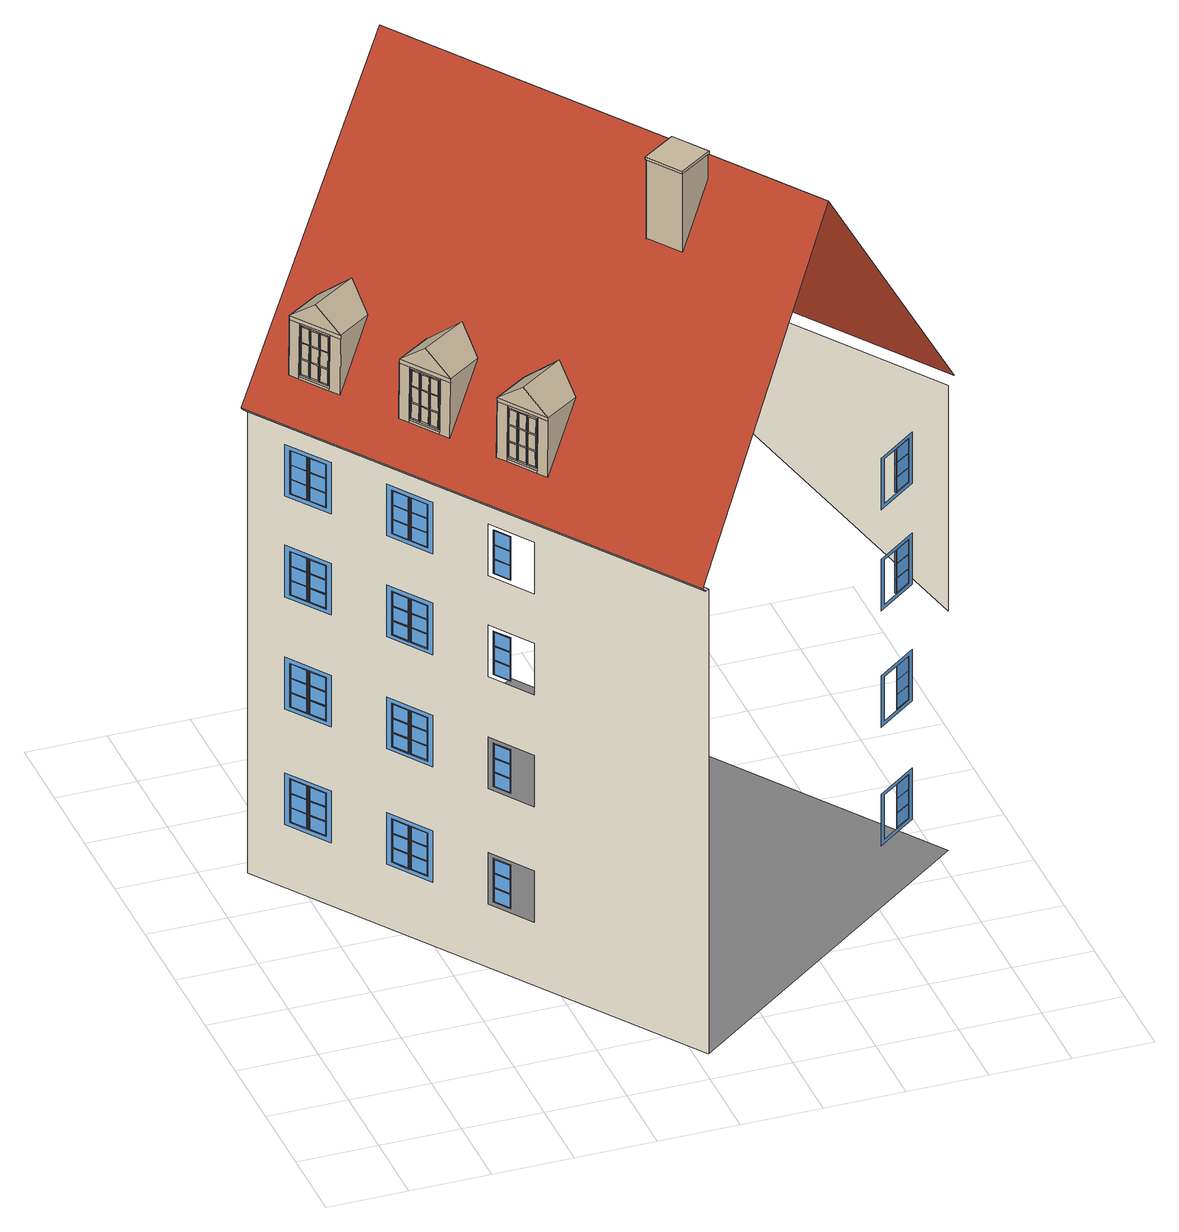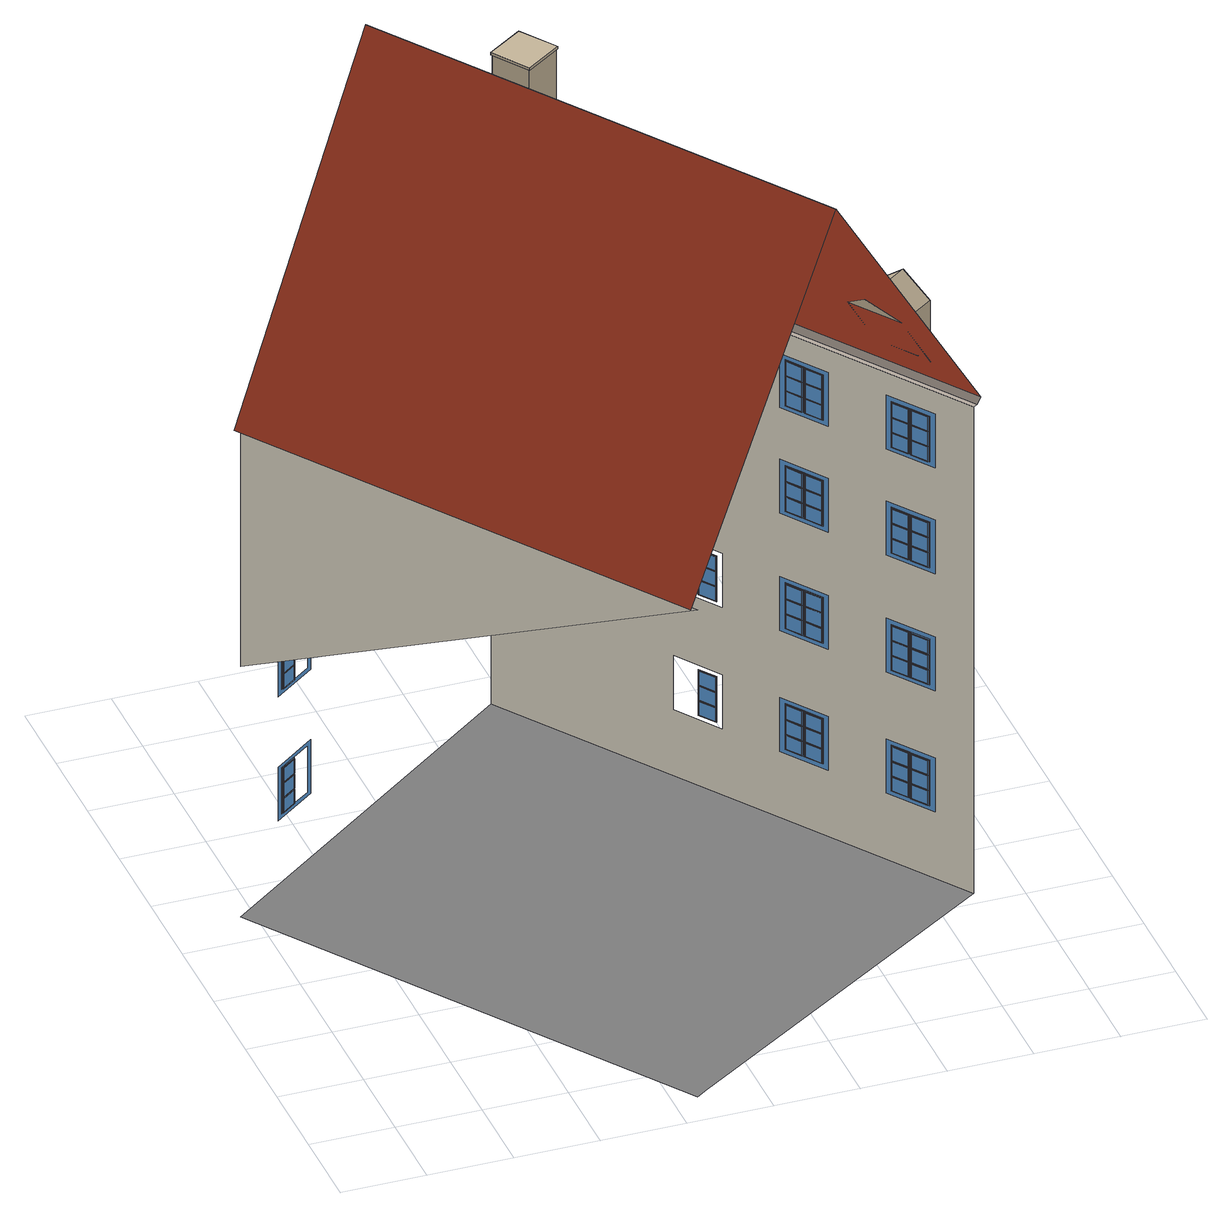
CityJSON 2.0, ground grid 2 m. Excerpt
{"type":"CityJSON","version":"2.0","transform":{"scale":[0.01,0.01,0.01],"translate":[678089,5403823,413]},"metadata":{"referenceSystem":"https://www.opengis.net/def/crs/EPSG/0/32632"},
"CityObjects":{
"building1":{"type":"Building","attributes":{"dataAvailable":"Sufficient","measuredHeight":20.7},"children":["building1-1","building1-2","building1-3","building1-4"],"geometry":[{"type":"MultiSurface","lod":"3","boundaries":[[[0,1,2,3]],[[4,5,6,7]],[[8,9,10,11]],[[12,13,14,15]],[[16,17,18,19]],[[20,21,22,23]],[[24,25,26,27]],[[28,29,30,31]],[[32,33,34,35]],[[36,37,38,39]],[[40,41,42,43]],[[44,45,46,47]],[[48,49,50,51],[1,52,53,2],[54,55,6,5],[56,57,10,9]],[[58,59,60,61],[13,62,63,14],[64,65,18,17],[66,67,22,21]],[[68,69,70,71],[25,72,73,26],[74,75,30,29],[76,77,34,33]],[[78,79,80,81],[37,82,83,38],[84,85,42,41],[86,87,46,45]],[[9,88,56]],[[5,89,54]],[[1,90,52]],[[21,91,66]],[[17,92,64]],[[13,93,62]],[[33,94,76]],[[29,95,74]],[[25,96,72]],[[45,97,86]],[[41,98,84]],[[37,99,82]],[[53,100,2]],[[55,101,6]],[[57,102,10]],[[63,103,14]],[[65,104,18]],[[67,105,22]],[[73,106,26]],[[75,107,30]],[[77,108,34]],[[83,109,38]],[[85,110,42]],[[87,111,46]],[[90,1,2,100]],[[101,89,5,6]],[[102,88,9,10]],[[93,13,14,103]],[[104,92,17,18]],[[105,91,21,22]],[[96,25,26,106]],[[107,95,29,30]],[[108,94,33,34]],[[99,37,38,109]],[[110,98,41,42]],[[111,97,45,46]],[[112,90,1,0]],[[7,6,101,113]],[[3,2,100,114]],[[115,89,5,4]],[[11,10,102,116]],[[117,88,9,8]],[[118,93,13,12]],[[19,18,104,119]],[[15,14,103,120]],[[121,92,17,16]],[[23,22,105,122]],[[123,91,21,20]],[[124,96,25,24]],[[31,30,107,125]],[[27,26,106,126]],[[127,95,29,28]],[[35,34,108,128]],[[129,94,33,32]],[[130,99,37,36]],[[43,42,110,131]],[[39,38,109,132]],[[133,98,41,40]],[[47,46,111,134]],[[135,97,45,44]],[[54,89,101,55]],[[56,88,102,57]],[[52,90,100,53]],[[64,92,104,65]],[[66,91,105,67]],[[62,93,103,63]],[[74,95,107,75]],[[76,94,108,77]],[[72,96,106,73]],[[84,98,110,85]],[[86,97,111,87]],[[82,99,109,83]],[[136,137,138,139],[50,49,48,51],[140,141,142,143]],[[144,145,146,147],[60,59,58,61],[148,149,150,151]],[[152,153,154,155],[70,69,68,71],[156,157,158,159]],[[160,161,162,163],[80,79,78,81],[164,165,166,167]],[[114,100,90,112]],[[113,101,89,115]],[[116,102,88,117]],[[120,103,93,118]],[[119,104,92,121]],[[122,105,91,123]],[[126,106,96,124]],[[125,107,95,127]],[[128,108,94,129]],[[132,109,99,130]],[[131,110,98,133]],[[134,111,97,135]],[[168,169,170,171]],[[172,173,174,175]],[[176,177,178,179]],[[180,181,182,183]],[[184,185,186,187]],[[188,189,190,191]],[[192,193,194,195]],[[196,197,198,199]],[[200,201,202,203]],[[204,205,206,207]],[[208,209,210,211]],[[212,213,214,215]],[[216,170,169,217]],[[218,178,177,219]],[[220,174,173,221]],[[222,182,181,223]],[[224,190,189,225]],[[226,186,185,227]],[[228,194,193,229]],[[230,202,201,231]],[[232,198,197,233]],[[234,206,205,235]],[[236,214,213,237]],[[238,210,209,239]],[[142,141,140,143],[175,240,241,172],[242,243,176,179],[244,245,168,171]],[[150,149,148,151],[187,246,247,184],[248,249,188,191],[250,251,180,183]],[[158,157,156,159],[199,252,253,196],[254,255,200,203],[256,257,192,195]],[[166,165,164,167],[211,258,259,208],[260,261,212,215],[262,263,204,207]],[[175,174,264,240]],[[171,170,265,244]],[[243,266,177,176]],[[179,178,267,242]],[[241,268,173,172]],[[245,269,169,168]],[[187,186,270,246]],[[183,182,271,250]],[[249,272,189,188]],[[191,190,273,248]],[[247,274,185,184]],[[251,275,181,180]],[[199,198,276,252]],[[195,194,277,256]],[[255,278,201,200]],[[203,202,279,254]],[[253,280,197,196]],[[257,281,193,192]],[[211,210,282,258]],[[207,206,283,262]],[[261,284,213,212]],[[215,214,285,260]],[[259,286,209,208]],[[263,287,205,204]],[[269,265,170,169]],[[266,267,178,177]],[[264,174,173,268]],[[275,271,182,181]],[[272,273,190,189]],[[270,186,185,274]],[[281,277,194,193]],[[278,279,202,201]],[[276,198,197,280]],[[287,283,206,205]],[[284,285,214,213]],[[282,210,209,286]],[[288,267,178,218]],[[217,169,269,289]],[[290,265,170,216]],[[219,177,266,291]],[[221,173,268,292]],[[293,264,174,220]],[[294,273,190,224]],[[223,181,275,295]],[[296,271,182,222]],[[225,189,272,297]],[[227,185,274,298]],[[299,270,186,226]],[[300,279,202,230]],[[229,193,281,301]],[[302,277,194,228]],[[231,201,278,303]],[[233,197,280,304]],[[305,276,198,232]],[[306,285,214,236]],[[235,205,287,307]],[[308,283,206,234]],[[237,213,284,309]],[[239,209,286,310]],[[311,282,210,238]],[[242,267,266,243]],[[244,265,269,245]],[[240,264,268,241]],[[248,273,272,249]],[[250,271,275,251]],[[246,270,274,247]],[[254,279,278,255]],[[256,277,281,257]],[[252,276,280,253]],[[260,285,284,261]],[[262,283,287,263]],[[258,282,286,259]],[[289,269,265,290]],[[291,266,267,288]],[[292,268,264,293]],[[295,275,271,296]],[[297,272,273,294]],[[298,274,270,299]],[[301,281,277,302]],[[303,278,279,300]],[[304,280,276,305]],[[307,287,283,308]],[[309,284,285,306]],[[310,286,282,311]],[[312,313,314,315]],[[316,317,318,319]],[[320,321,322,323]],[[324,325,326,327]],[[328,329,330,331]],[[332,333,334,335]],[[336,337,338,339]],[[340,341,342,343]],[[344,345,346,347]],[[348,349,350,351]],[[352,353,354,355]],[[356,357,358,359]],[[360,318,317,361]],[[362,314,313,363]],[[364,322,321,365]],[[366,330,329,367]],[[368,326,325,369]],[[370,334,333,371]],[[372,342,341,373]],[[374,338,337,375]],[[376,346,345,377]],[[378,354,353,379]],[[380,350,349,381]],[[382,358,357,383]],[[384,385,386,387],[319,388,389,316],[390,391,312,315],[392,393,320,323]],[[394,395,396,397],[331,398,399,328],[400,401,324,327],[402,403,332,335]],[[404,405,406,407],[343,408,409,340],[410,411,336,339],[412,413,344,347]],[[414,415,416,417],[355,418,419,352],[420,421,348,351],[422,423,356,359]],[[323,322,424,392]],[[389,425,317,316]],[[391,426,313,312]],[[315,314,427,390]],[[319,318,428,388]],[[393,429,321,320]],[[335,334,430,402]],[[399,431,329,328]],[[401,432,325,324]],[[327,326,433,400]],[[331,330,434,398]],[[403,435,333,332]],[[347,346,436,412]],[[409,437,341,340]],[[411,438,337,336]],[[339,338,439,410]],[[343,342,440,408]],[[413,441,345,344]],[[359,358,442,422]],[[419,443,353,352]],[[421,444,349,348]],[[351,350,445,420]],[[355,354,446,418]],[[423,447,357,356]],[[428,318,317,425]],[[434,330,329,431]],[[440,342,341,437]],[[446,354,353,443]],[[426,427,314,313]],[[429,424,322,321]],[[432,433,326,325]],[[435,430,334,333]],[[438,439,338,337]],[[441,436,346,345]],[[444,445,350,349]],[[447,442,358,357]],[[363,313,426,448]],[[361,317,425,449]],[[365,321,429,450]],[[369,325,432,451]],[[367,329,431,452]],[[371,333,435,453]],[[375,337,438,454]],[[373,341,437,455]],[[377,345,441,456]],[[381,349,444,457]],[[379,353,443,458]],[[383,357,447,459]],[[460,428,318,360]],[[461,427,314,362]],[[462,424,322,364]],[[463,434,330,366]],[[464,433,326,368]],[[465,430,334,370]],[[466,440,342,372]],[[467,439,338,374]],[[468,436,346,376]],[[469,446,354,378]],[[470,445,350,380]],[[471,442,358,382]],[[390,427,426,391]],[[392,424,429,393]],[[388,428,425,389]],[[400,433,432,401]],[[402,430,435,403]],[[398,434,431,399]],[[410,439,438,411]],[[412,436,441,413]],[[408,440,437,409]],[[420,445,444,421]],[[422,442,447,423]],[[418,446,443,419]],[[472,473,474,475],[386,385,384,387],[476,477,478,479]],[[480,481,482,483],[396,395,394,397],[484,485,486,487]],[[488,489,490,491],[406,405,404,407],[492,493,494,495]],[[496,497,498,499],[416,415,414,417],[500,501,502,503]],[[449,425,428,460]],[[448,426,427,461]],[[450,429,424,462]],[[452,431,434,463]],[[451,432,433,464]],[[453,435,430,465]],[[455,437,440,466]],[[454,438,439,467]],[[456,441,436,468]],[[458,443,446,469]],[[457,444,445,470]],[[459,447,442,471]],[[504,505,506,507]],[[508,509,510,511]],[[512,513,514,515]],[[516,517,518,519]],[[520,521,522,523]],[[524,525,526,527]],[[528,529,530,531]],[[532,533,534,535]],[[536,537,538,539]],[[540,541,542,543]],[[544,545,546,547]],[[548,549,550,551]],[[552,506,505,553]],[[554,514,513,555]],[[556,510,509,557]],[[558,518,517,559]],[[560,526,525,561]],[[562,522,521,563]],[[564,530,529,565]],[[566,538,537,567]],[[568,534,533,569]],[[570,542,541,571]],[[572,550,549,573]],[[574,546,545,575]],[[478,477,476,479],[511,576,577,508],[578,579,512,515],[580,581,504,507]],[[486,485,484,487],[523,582,583,520],[584,585,524,527],[586,587,516,519]],[[494,493,492,495],[535,588,589,532],[590,591,536,539],[592,593,528,531]],[[502,501,500,503],[547,594,595,544],[596,597,548,551],[598,599,540,543]],[[511,510,600,576]],[[507,506,601,580]],[[515,514,602,578]],[[523,522,603,582]],[[519,518,604,586]],[[527,526,605,584]],[[535,534,606,588]],[[531,530,607,592]],[[539,538,608,590]],[[547,546,609,594]],[[543,542,610,598]],[[551,550,611,596]],[[579,612,513,512]],[[577,613,509,508]],[[581,614,505,504]],[[585,615,525,524]],[[583,616,521,520]],[[587,617,517,516]],[[591,618,537,536]],[[589,619,533,532]],[[593,620,529,528]],[[597,621,549,548]],[[595,622,545,544]],[[599,623,541,540]],[[614,601,506,505]],[[612,602,514,513]],[[600,510,509,613]],[[617,604,518,517]],[[615,605,526,525]],[[603,522,521,616]],[[620,607,530,529]],[[618,608,538,537]],[[606,534,533,619]],[[623,610,542,541]],[[621,611,550,549]],[[609,546,545,622]],[[624,602,514,554]],[[625,601,506,552]],[[626,600,510,556]],[[627,605,526,560]],[[628,604,518,558]],[[629,603,522,562]],[[630,608,538,566]],[[631,607,530,564]],[[632,606,534,568]],[[633,611,550,572]],[[634,610,542,570]],[[635,609,546,574]],[[553,505,614,636]],[[555,513,612,637]],[[557,509,613,638]],[[559,517,617,639]],[[561,525,615,640]],[[563,521,616,641]],[[565,529,620,642]],[[567,537,618,643]],[[569,533,619,644]],[[571,541,623,645]],[[573,549,621,646]],[[575,545,622,647]],[[578,602,612,579]],[[580,601,614,581]],[[576,600,613,577]],[[584,605,615,585]],[[586,604,617,587]],[[582,603,616,583]],[[590,608,618,591]],[[592,607,620,593]],[[588,606,619,589]],[[596,611,621,597]],[[598,610,623,599]],[[594,609,622,595]],[[636,614,601,625]],[[637,612,602,624]],[[638,613,600,626]],[[639,617,604,628]],[[640,615,605,627]],[[641,616,603,629]],[[642,620,607,631]],[[643,618,608,630]],[[644,619,606,632]],[[645,623,610,634]],[[646,621,611,633]],[[647,622,609,635]],[[648,649,650,651]],[[651,652,653,648]],[[653,652,654,655],[155,154,153,152],[136,139,138,137],[489,488,491,490],[144,147,146,145],[496,499,498,497],[656,657,658,659],[660,661,662,663],[664,665,666,667],[483,482,481,480],[475,474,473,472],[668,669,670,671],[162,161,160,163]],[[672,673,674,675]],[[676,677,678,679]],[[680,681,682,683]],[[684,685,686,687]],[[688,689,690,691]],[[692,693,694,695]],[[696,697,698,699]],[[700,701,702,703]],[[704,705,706,707]],[[708,709,710,711]],[[712,713,714,715]],[[716,717,718,719]],[[720,678,677,721]],[[722,674,673,723]],[[724,682,681,725]],[[726,690,689,727]],[[728,686,685,729]],[[730,694,693,731]],[[732,702,701,733]],[[734,698,697,735]],[[736,706,705,737]],[[738,714,713,739]],[[740,710,709,741]],[[742,718,717,743]],[[744,745,746,747],[679,748,749,676],[750,751,672,675],[752,753,680,683]],[[754,755,756,757],[691,758,759,688],[760,761,684,687],[762,763,692,695]],[[764,765,766,767],[703,768,769,700],[770,771,696,699],[772,773,704,707]],[[774,775,776,777],[715,778,779,712],[780,781,708,711],[782,783,716,719]],[[749,784,677,676]],[[751,785,673,672]],[[753,786,681,680]],[[759,787,689,688]],[[761,788,685,684]],[[763,789,693,692]],[[769,790,701,700]],[[771,791,697,696]],[[773,792,705,704]],[[779,793,713,712]],[[781,794,709,708]],[[783,795,717,716]],[[683,682,796,752]],[[675,674,797,750]],[[679,678,798,748]],[[695,694,799,762]],[[687,686,800,760]],[[691,690,801,758]],[[707,706,802,772]],[[699,698,803,770]],[[703,702,804,768]],[[719,718,805,782]],[[711,710,806,780]],[[715,714,807,778]],[[798,678,677,784]],[[785,797,674,673]],[[786,796,682,681]],[[801,690,689,787]],[[788,800,686,685]],[[789,799,694,693]],[[804,702,701,790]],[[791,803,698,697]],[[792,802,706,705]],[[807,714,713,793]],[[794,806,710,709]],[[795,805,718,717]],[[808,798,678,720]],[[809,797,674,722]],[[810,796,682,724]],[[811,801,690,726]],[[812,800,686,728]],[[813,799,694,730]],[[814,804,702,732]],[[815,803,698,734]],[[816,802,706,736]],[[817,807,714,738]],[[818,806,710,740]],[[819,805,718,742]],[[723,673,785,820]],[[721,677,784,821]],[[725,681,786,822]],[[729,685,788,823]],[[727,689,787,824]],[[731,693,789,825]],[[735,697,791,826]],[[733,701,790,827]],[[737,705,792,828]],[[741,709,794,829]],[[739,713,793,830]],[[743,717,795,831]],[[649,832,833,650],[834,835,836]],[[837,838,839,655,654]],[[840,833,832,841]],[[842,843,844,845]],[[846,847,848,849]],[[850,851,852,853]],[[854,855,856,857]],[[858,859,860,861]],[[862,863,864,865]],[[866,867,868,869],[870,871,872,873],[874,875,876,877]],[[878,879,880,881],[882,883,884,885],[886,887,888,889]],[[890,891,892,893],[894,895,896,897],[898,899,900,901]],[[902,903,904,905],[906,907,908,909],[910,911,912,913]],[[914,915,916,917]],[[918,919,920,921]],[[922,923,924,925]],[[926,927,928,929]],[[930,931,932,933]],[[934,935,936,937]],[[938,939,940,941]],[[942,943,944,945]],[[946,947,948,949]],[[950,951,952,953]],[[954,955,956,957]],[[958,959,960,961]],[[962,916,915,963]],[[964,924,923,965]],[[966,920,919,967]],[[968,928,927,969]],[[970,936,935,971]],[[972,932,931,973]],[[974,940,939,975]],[[976,948,947,977]],[[978,944,943,979]],[[980,952,951,981]],[[982,960,959,983]],[[984,956,955,985]],[[986,987,919,918]],[[988,989,915,914]],[[990,991,923,922]],[[992,993,931,930]],[[994,995,927,926]],[[996,997,935,934]],[[998,999,943,942]],[[1000,1001,939,938]],[[1002,1003,947,946]],[[1004,1005,955,954]],[[1006,1007,951,950]],[[1008,1009,959,958]],[[917,916,1010,1011]],[[921,920,1012,1013]],[[925,924,1014,1015]],[[929,928,1016,1017]],[[933,932,1018,1019]],[[937,936,1020,1021]],[[941,940,1022,1023]],[[945,944,1024,1025]],[[949,948,1026,1027]],[[953,952,1028,1029]],[[957,956,1030,1031]],[[961,960,1032,1033]],[[1010,989,915,916]],[[1012,987,919,920]],[[991,923,924,1014]],[[1016,995,927,928]],[[1018,993,931,932]],[[997,935,936,1020]],[[1022,1001,939,940]],[[1024,999,943,944]],[[1003,947,948,1026]],[[1028,1007,951,952]],[[1030,1005,955,956]],[[1009,959,960,1032]],[[965,923,991,1034]],[[963,915,989,1035]],[[1036,1012,920,966]],[[967,919,987,1037]],[[1038,1014,924,964]],[[1039,1010,916,962]],[[971,935,997,1040]],[[969,927,995,1041]],[[1042,1018,932,972]],[[973,931,993,1043]],[[1044,1020,936,970]],[[1045,1016,928,968]],[[977,947,1003,1046]],[[975,939,1001,1047]],[[1048,1024,944,978]],[[979,943,999,1049]],[[1050,1026,948,976]],[[1051,1022,940,974]],[[983,959,1009,1052]],[[981,951,1007,1053]],[[1054,1030,956,984]],[[985,955,1005,1055]],[[1056,1032,960,982]],[[1057,1028,952,980]],[[876,875,874,877],[965,1034,1038,964],[1037,1036,966,967],[1035,1039,962,963]],[[888,887,886,889],[971,1040,1044,970],[1043,1042,972,973],[1041,1045,968,969]],[[900,899,898,901],[977,1046,1050,976],[1049,1048,978,979],[1047,1051,974,975]],[[912,911,910,913],[983,1052,1056,982],[1055,1054,984,985],[1053,1057,980,981]],[[1011,1010,989,988]],[[1013,1012,987,986]],[[1015,1014,991,990]],[[1017,1016,995,994]],[[1019,1018,993,992]],[[1021,1020,997,996]],[[1023,1022,1001,1000]],[[1025,1024,999,998]],[[1027,1026,1003,1002]],[[1029,1028,1007,1006]],[[1031,1030,1005,1004]],[[1033,1032,1009,1008]],[[1037,987,1012,1036]],[[1035,989,1010,1039]],[[1034,991,1014,1038]],[[1043,993,1018,1042]],[[1041,995,1016,1045]],[[1040,997,1020,1044]],[[1049,999,1024,1048]],[[1047,1001,1022,1051]],[[1046,1003,1026,1050]],[[1055,1005,1030,1054]],[[1053,1007,1028,1057]],[[1052,1009,1032,1056]],[[1058,1059,1060]]],"semantics":{"surfaces":[{"type":"Window","@cityeditor:layer":"Unclassified.LoD3","frameMaterialClass":"Plastic","paneMaterialClass":"Glass","frameMaterialUncertainty":0.3},{"type":"OuterCeilingSurface"},{"type":"WallSurface","klumMaterialClass":"Plaster","klumMaterialIndex":"I101","materialUncertainty":0.3},{"type":"RoofSurface","klumMaterialClass":"Ceramic","klumMaterialIndex":"D201","materialUncertainty":0.3},{"type":"GroundSurface"},{"type":"WallSurface"}],"values":[0,0,0,0,0,0,0,0,0,0,0,0,0,0,0,0,0,0,0,0,0,0,0,0,0,0,0,0,0,0,0,0,0,0,0,0,0,0,0,0,0,0,0,0,0,0,0,0,0,0,0,0,0,0,0,0,0,0,0,0,0,0,0,0,0,0,0,0,0,0,0,0,0,0,0,0,0,0,0,0,0,0,0,0,0,0,0,0,0,0,0,0,0,0,0,0,0,0,0,0,0,0,0,0,0,0,0,0,0,0,0,0,0,0,0,0,0,0,0,0,0,0,0,0,0,0,0,0,0,0,0,0,0,0,0,0,0,0,0,0,0,0,0,0,0,0,0,0,0,0,0,0,0,0,0,0,0,0,0,0,0,0,0,0,0,0,0,0,0,0,0,0,0,0,0,0,0,0,0,0,0,0,0,0,0,0,0,0,0,0,0,0,0,0,0,0,0,0,0,0,0,0,0,0,0,0,0,0,0,0,0,0,0,0,0,0,0,0,0,0,0,0,0,0,0,0,0,0,0,0,0,0,0,0,0,0,0,0,0,0,0,0,0,0,0,0,0,0,0,0,0,0,0,0,0,0,0,0,0,0,0,0,0,0,0,0,0,0,0,0,0,0,0,0,0,0,0,0,0,0,0,0,0,0,0,0,0,0,0,0,0,0,0,0,0,0,0,0,0,0,0,0,0,0,0,0,0,0,0,0,0,0,0,0,0,0,0,0,0,0,0,0,0,0,0,0,0,0,0,0,0,0,0,0,0,0,0,0,0,0,0,0,0,0,0,0,0,0,0,0,0,0,0,0,0,0,0,0,0,0,0,0,0,0,0,0,0,0,0,0,0,0,0,0,0,0,0,0,0,0,0,0,0,0,0,0,0,0,0,0,0,0,0,0,0,0,0,0,0,0,0,0,0,0,0,0,0,0,0,0,0,0,0,0,0,0,0,0,0,0,0,0,0,0,0,0,0,0,0,0,0,0,0,0,0,0,0,0,0,0,0,0,0,0,1,1,2,0,0,0,0,0,0,0,0,0,0,0,0,0,0,0,0,0,0,0,0,0,0,0,0,0,0,0,0,0,0,0,0,0,0,0,0,0,0,0,0,0,0,0,0,0,0,0,0,0,0,0,0,0,0,0,0,0,0,0,0,0,0,0,0,0,0,0,0,0,0,0,0,0,0,0,0,0,0,0,0,0,0,0,0,0,0,0,0,3,4,3,0,0,0,0,0,0,0,0,0,0,0,0,0,0,0,0,0,0,0,0,0,0,0,0,0,0,0,0,0,0,0,0,0,0,0,0,0,0,0,0,0,0,0,0,0,0,0,0,0,0,0,0,0,0,0,0,0,0,0,0,0,0,0,0,0,0,0,0,0,0,0,0,0,0,0,0,0,0,0,0,0,0,0,0,0,0,0,0,0,0,0,0,0,0,0,0,0,0,0,0,0,0,0,0,0,0,0,0,0,0,0,0,0,0,0,0,0,0,0,0,0,0,5]}}]},
"building1-1":{"type":"BuildingInstallation","attributes":{"@cityeditor:layer":"Unclassified.LoD3","relationToConstruction":"outside"},"parents":["building1"],"geometry":[{"type":"MultiSurface","lod":"3","boundaries":[[[1061,1062,1063,1064]],[[1065,1066,1067,1068]],[[1069,1070,1071,1072]],[[1073,1074,1075,1076]],[[1077,1078,1079,1080],[1081,1082,1070,1069,1083,1084,1085,1086]],[[1087,1088,1089,1090]],[[1091,1092,1093]],[[1070,1082,1094,1071]],[[1073,1074,1095,1096]],[[1097,1092,1091,1098,1077,1080]],[[1078,1077,1099,1100]],[[1101,1087,1090,1102]],[[1075,1076,1103,1104]],[[1062,1105,1106,1063]],[[1107,1071,1094,1108]],[[1061,1062,1105,1109]],[[1110,1111,1112,1113]],[[1107,1066,1065,1114,1072,1071]],[[1105,1109,1115,1106]],[[1108,1094,1116,1117,1068,1067]],[[1118,1101,1102,1119]],[[1077,1080,1120,1099]],[[1069,1081,1116,1072]],[[1082,1081,1116,1094]],[[1074,1075,1104,1095]],[[1109,1061,1064,1115]],[[1076,1073,1096,1103]],[[1097,1121,835,1092]],[[1122,1123,1124,1125]],[[1111,1126,1127,1112]],[[1114,1065,1068,1117],[1128,1129,1130,1131],[1132,1125,1124,1133],[1113,1112,1127,1134]],[[1088,1118,1119,1089]],[[1086,1085,1068,1117]],[[1135,1136,1137,1138]],[[1135,1136,1128,1131]],[[1084,1083,1114,1065]],[[1085,1084,1065,1068]],[[1139,1140,1141,1142]],[[1143,1122,1125,1132]],[[1086,1083,1114,1117]],[[1069,1070,1082,1081],[1105,1062,1061,1109],[1075,1074,1073,1076],[1088,1087,1101,1118]],[[1138,1135,1131,1130]],[[1144,1143,1122,1123]],[[1136,1137,1129,1128]],[[1110,1111,1126,1145]],[[1144,1143,1132,1133]],[[1137,1138,1130,1129]],[[1145,1110,1113,1134]],[[1071,1072,1116,1094],[1063,1106,1115,1064],[1095,1104,1103,1096],[1090,1089,1119,1102]],[[1084,1083,1086,1085],[1137,1136,1135,1138],[1122,1143,1144,1123],[1111,1110,1145,1126]],[[1079,1078,1100,1146]],[[1087,1088,1118,1101]],[[1091,836,1147,1098]],[[1080,1079,1148,1121,1097]],[[1081,1086,1117,1116]],[[1079,1078,1149,1148]],[[1098,1147,1149,1078,1077]],[[1150,1151,1152,1153]],[[1083,1069,1081,1086],[1151,1150,1154,1155],[1156,1157,1158,1159],[1139,1160,1161,1140]],[[1159,1158,1162,1163]],[[1156,1159,1163,1164]],[[1161,1160,1165,1166]],[[1160,1139,1142,1165]],[[1072,1114,1117,1116],[1153,1152,1167,1168],[1169,1164,1163,1162],[1165,1142,1141,1166]],[[1158,1157,1156,1159]],[[1151,1155,1167,1152]],[[1154,1150,1153,1168]],[[1160,1139,1140,1161]],[[1158,1157,1169,1162]],[[1083,1069,1072,1114]],[[1140,1161,1166,1141]],[[1154,1150,1151,1155]],[[1126,1145,1134,1127]],[[1157,1156,1164,1169]],[[1155,1154,1168,1167]],[[1123,1144,1133,1124]],[[1093,834,835,1092]],[[1091,836,834,1093]],[[836,1147,1149,1148,1121,835,834]]]}]},
"building1-2":{"type":"BuildingInstallation","attributes":{"@cityeditor:layer":"Unclassified.LoD3","relationToConstruction":"outside"},"parents":["building1"],"geometry":[{"type":"MultiSurface","lod":"3","boundaries":[[[1170,1171,1172,1173]],[[1174,1175,1176,1177]],[[1178,1179,1180,1181]],[[1182,1183,1184,1185]],[[1186,1187,1188,1189],[1190,1191,1179,1178,1192,1193,1194,1195]],[[1196,1197,1198,1199]],[[1200,1201,1202]],[[1179,1191,1203,1180]],[[1182,1183,1204,1205]],[[1206,1201,1200,1207,1186,1189]],[[1187,1186,1208,1209]],[[1210,1196,1199,1211]],[[1184,1185,1212,1213]],[[1171,1214,1215,1172]],[[1180,1203,1216]],[[1170,1171,1214,1217]],[[1218,1219,1220,1221]],[[1175,1174,1222,1181,1180]],[[1214,1217,1223,1215]],[[1216,1203,1224,1225,1177,1176]],[[1226,1210,1211,1227]],[[1186,1189,1228,1208]],[[1178,1190,1224,1181]],[[1191,1190,1224,1203]],[[1183,1184,1213,1204]],[[1217,1170,1173,1223]],[[1185,1182,1205,1212]],[[1206,1229,1230,1201]],[[1231,1232,1233,1234]],[[1219,1235,1236,1220]],[[1222,1174,1177,1225],[1237,1238,1239,1240],[1241,1234,1233,1242],[1221,1220,1236,1243]],[[1197,1226,1227,1198]],[[1195,1194,1177,1225]],[[1244,1245,1246,1247]],[[1244,1245,1237,1240]],[[1193,1192,1222,1174]],[[1194,1193,1174,1177]],[[1248,1249,1250,1251]],[[1252,1231,1234,1241]],[[1195,1192,1222,1225]],[[1178,1179,1191,1190],[1214,1171,1170,1217],[1184,1183,1182,1185],[1197,1196,1210,1226]],[[1247,1244,1240,1239]],[[1253,1252,1231,1232]],[[1245,1246,1238,1237]],[[1218,1219,1235,1254]],[[1253,1252,1241,1242]],[[1246,1247,1239,1238]],[[1254,1218,1221,1243]],[[1180,1181,1224,1203],[1172,1215,1223,1173],[1204,1213,1212,1205],[1199,1198,1227,1211]],[[1193,1192,1195,1194],[1246,1245,1244,1247],[1231,1252,1253,1232],[1219,1218,1254,1235]],[[1188,1187,1209,1255]],[[1196,1197,1226,1210]],[[1200,1256,1257,1207]],[[1189,1188,1258,1229,1206]],[[1190,1195,1225,1224]],[[1188,1187,1259,1258]],[[1207,1257,1259,1187,1186]],[[1260,1261,1262,1263]],[[1192,1178,1190,1195],[1261,1260,1264,1265],[1266,1267,1268,1269],[1248,1270,1271,1249]],[[1269,1268,1272,1273]],[[1266,1269,1273,1274]],[[1271,1270,1275,1276]],[[1270,1248,1251,1275]],[[1181,1222,1225,1224],[1263,1262,1277,1278],[1279,1274,1273,1272],[1275,1251,1250,1276]],[[1268,1267,1266,1269]],[[1261,1265,1277,1262]],[[1264,1260,1263,1278]],[[1270,1248,1249,1271]],[[1268,1267,1279,1272]],[[1192,1178,1181,1222]],[[1249,1271,1276,1250]],[[1235,1254,1243,1236]],[[1267,1266,1274,1279]],[[1265,1264,1278,1277]],[[1232,1253,1242,1233]],[[1202,1280,1230,1201]],[[1200,1256,1280,1202]],[[1256,1257,1259,1258,1229,1230,1280]],[[1264,1260,1261,1265]]]}]},
"building1-3":{"type":"BuildingInstallation","attributes":{"@cityeditor:layer":"Unclassified.LoD3","relationToConstruction":"outside"},"parents":["building1"],"geometry":[{"type":"MultiSurface","lod":"3","boundaries":[[[1281,1282,1283,1284]],[[1285,1286,1287]],[[1288,1289,1290,1291]],[[1292,1293,1294,1295]],[[1296,1297,1298,1299],[1300,1301,1289,1288,1302,1303,1304,1305]],[[1306,1307,1308,1309]],[[1310,1311,1312]],[[1289,1301,1313,1290]],[[1292,1293,1314,1315]],[[1316,1311,1310,1317,1296,1299]],[[1297,1296,1318,1319]],[[1320,1306,1309,1321]],[[1294,1295,1322,1323]],[[1282,1324,1325,1283]],[[1326,1290,1313,1327]],[[1281,1282,1324,1328]],[[1329,1330,1331,1332]],[[1326,1285,1333,1291,1290]],[[1324,1328,1334,1325]],[[1327,1313,1335,1336,1287,1286]],[[1337,1320,1321,1338]],[[1296,1299,1339,1318]],[[1288,1300,1335,1291]],[[1301,1300,1335,1313]],[[1293,1294,1323,1314]],[[1328,1281,1284,1334]],[[1295,1292,1315,1322]],[[1316,1340,1341,1311]],[[1342,1343,1344,1345]],[[1330,1346,1347,1331]],[[1333,1285,1287,1336],[1348,1349,1350,1351],[1352,1345,1344,1353],[1332,1331,1347,1354]],[[1307,1337,1338,1308]],[[1305,1304,1287,1336]],[[1355,1356,1357,1358]],[[1355,1356,1348,1351]],[[1303,1302,1333,1285]],[[1304,1303,1285,1287]],[[1359,1360,1361,1362]],[[1363,1342,1345,1352]],[[1305,1302,1333,1336]],[[1288,1289,1301,1300],[1324,1282,1281,1328],[1294,1293,1292,1295],[1307,1306,1320,1337]],[[1358,1355,1351,1350]],[[1364,1363,1342,1343]],[[1356,1357,1349,1348]],[[1329,1330,1346,1365]],[[1364,1363,1352,1353]],[[1357,1358,1350,1349]],[[1365,1329,1332,1354]],[[1290,1291,1335,1313],[1283,1325,1334,1284],[1314,1323,1322,1315],[1309,1308,1338,1321]],[[1303,1302,1305,1304],[1357,1356,1355,1358],[1342,1363,1364,1343],[1330,1329,1365,1346]],[[1298,1297,1319,1366]],[[1306,1307,1337,1320]],[[1310,1367,1368,1317]],[[1299,1298,1369,1340,1316]],[[1300,1305,1336,1335]],[[1298,1297,1370,1369]],[[1317,1368,1370,1297,1296]],[[1371,1372,1373,1374]],[[1302,1288,1300,1305],[1372,1371,1375,1376],[1377,1378,1379,1380],[1359,1381,1382,1360]],[[1380,1379,1383,1384]],[[1377,1380,1384,1385]],[[1382,1381,1386,1387]],[[1381,1359,1362,1386]],[[1291,1333,1336,1335],[1374,1373,1388,1389],[1390,1385,1384,1383],[1386,1362,1361,1387]],[[1379,1378,1377,1380]],[[1372,1376,1388,1373]],[[1375,1371,1374,1389]],[[1381,1359,1360,1382]],[[1379,1378,1390,1383]],[[1302,1288,1291,1333]],[[1360,1382,1387,1361]],[[1375,1371,1372,1376]],[[1346,1365,1354,1347]],[[1378,1377,1385,1390]],[[1376,1375,1389,1388]],[[1343,1364,1353,1344]],[[1312,1391,1341,1311]],[[1310,1367,1391,1312]],[[1367,1368,1370,1369,1340,1341,1391]]]}]},
"building1-4":{"type":"BuildingInstallation","attributes":{"@cityeditor:layer":"Unclassified.LoD3","materialUncertainty":1,"relationToConstruction":"outside"},"parents":["building1"],"geometry":[{"type":"MultiSurface","lod":"3","boundaries":[[[1392,1393,1394,1395]],[[1396,1397,1398,1399]],[[1400,1401,1402,1403]],[[1392,1395,1404,1405]],[[1405,1404,1406,1407],[1396,1399,1400,1403]],[[1395,1394,1406,1404]],[[1393,1392,1405,1407]],[[1394,1393,1407,1406]],[[1399,1398,1401,1400]],[[1402,1397,1396,1403]],[[1397,1402,1401,1398]]]}]}
},
"vertices":[
[176,1062,287],[174,1061,287],[174,1061,250],[176,1062,250],[176,1062,326],[174,1061,326],[174,1061,289],[176,1062,289],[176,1062,365],[174,1061,365],[174,1061,328],[176,1062,328],[176,1062,600],[174,1061,600],[174,1061,563],[176,1062,563],[176,1062,639],[174,1061,639],[174,1061,602],[176,1062,602],[176,1062,678],[174,1061,678],[174,1061,641],[176,1062,641],[176,1062,904],[174,1061,904],[174,1061,867],[176,1062,867],[176,1062,943],[174,1061,943],[174,1061,906],[176,1062,906],[176,1062,982],[174,1061,982],[174,1061,945],[176,1062,945],[176,1062,1179],[174,1061,1179],[174,1061,1141],[176,1062,1141],[176,1062,1218],[174,1061,1218],[174,1061,1180],[176,1062,1180],[176,1062,1257],[174,1061,1257],[174,1061,1219],[176,1062,1219],[200,1022,367],[172,1062,367],[172,1062,248],[200,1022,248],[199,1024,287],[199,1024,250],[199,1024,326],[199,1024,289],[199,1024,365],[199,1024,328],[200,1022,680],[172,1062,680],[172,1062,561],[200,1022,561],[199,1024,600],[199,1024,563],[199,1024,639],[199,1024,602],[199,1024,678],[199,1024,641],[200,1022,984],[172,1062,984],[172,1062,865],[200,1022,865],[199,1024,904],[199,1024,867],[199,1024,943],[199,1024,906],[199,1024,982],[199,1024,945],[200,1022,1258],[172,1062,1258],[172,1062,1140],[200,1022,1140],[199,1024,1179],[199,1024,1141],[199,1024,1218],[199,1024,1180],[199,1024,1257],[199,1024,1219],[200,1024,365],[200,1024,326],[200,1024,287],[200,1024,678],[200,1024,639],[200,1024,600],[200,1024,982],[200,1024,943],[200,1024,904],[200,1024,1257],[200,1024,1218],[200,1024,1179],[200,1024,250],[200,1024,289],[200,1024,328],[200,1024,563],[200,1024,602],[200,1024,641],[200,1024,867],[200,1024,906],[200,1024,945],[200,1024,1141],[200,1024,1180],[200,1024,1219],[202,1025,287],[202,1025,289],[202,1025,250],[202,1025,326],[202,1025,328],[202,1025,365],[202,1025,600],[202,1025,602],[202,1025,563],[202,1025,639],[202,1025,641],[202,1025,678],[202,1025,904],[202,1025,906],[202,1025,867],[202,1025,943],[202,1025,945],[202,1025,982],[202,1025,1179],[202,1025,1180],[202,1025,1141],[202,1025,1218],[202,1025,1219],[202,1025,1257],[238,967,377],[164,1074,377],[164,1074,237],[238,967,237],[202,1019,248],[202,1019,367],[230,979,367],[230,979,248],[238,967,691],[164,1074,691],[164,1074,551],[238,967,551],[202,1019,561],[202,1019,680],[230,979,680],[230,979,561],[238,967,995],[164,1074,995],[164,1074,855],[238,967,855],[202,1019,865],[202,1019,984],[230,979,984],[230,979,865],[238,967,1269],[164,1074,1269],[164,1074,1129],[238,967,1129],[202,1019,1140],[202,1019,1258],[230,979,1258],[230,979,1140],[203,1017,328],[204,1018,328],[204,1018,365],[203,1017,365],[203,1017,250],[204,1018,250],[204,1018,287],[203,1017,287],[203,1017,289],[204,1018,289],[204,1018,326],[203,1017,326],[203,1017,641],[204,1018,641],[204,1018,678],[203,1017,678],[203,1017,563],[204,1018,563],[204,1018,600],[203,1017,600],[203,1017,602],[204,1018,602],[204,1018,639],[203,1017,639],[203,1017,945],[204,1018,945],[204,1018,982],[203,1017,982],[203,1017,867],[204,1018,867],[204,1018,904],[203,1017,904],[203,1017,906],[204,1018,906],[204,1018,943],[203,1017,943],[203,1017,1219],[204,1018,1219],[204,1018,1257],[203,1017,1257],[203,1017,1141],[204,1018,1141],[204,1018,1179],[203,1017,1179],[203,1017,1180],[204,1018,1180],[204,1018,1218],[203,1017,1218],[206,1019,365],[206,1019,328],[206,1019,326],[206,1019,289],[206,1019,287],[206,1019,250],[206,1019,678],[206,1019,641],[206,1019,639],[206,1019,602],[206,1019,600],[206,1019,563],[206,1019,982],[206,1019,945],[206,1019,943],[206,1019,906],[206,1019,904],[206,1019,867],[206,1019,1257],[206,1019,1219],[206,1019,1218],[206,1019,1180],[206,1019,1179],[206,1019,1141],[229,980,287],[229,980,250],[229,980,326],[229,980,289],[229,980,365],[229,980,328],[229,980,600],[229,980,563],[229,980,639],[229,980,602],[229,980,678],[229,980,641],[229,980,904],[229,980,867],[229,980,943],[229,980,906],[229,980,982],[229,980,945],[229,980,1179],[229,980,1141],[229,980,1218],[229,980,1180],[229,980,1257],[229,980,1219],[230,981,287],[230,981,365],[230,981,289],[230,981,326],[230,981,250],[230,981,328],[230,981,600],[230,981,678],[230,981,602],[230,981,639],[230,981,563],[230,981,641],[230,981,904],[230,981,982],[230,981,906],[230,981,943],[230,981,867],[230,981,945],[230,981,1179],[230,981,1257],[230,981,1180],[230,981,1218],[230,981,1141],[230,981,1219],[231,982,326],[231,982,328],[231,982,365],[231,982,289],[231,982,250],[231,982,287],[231,982,639],[231,982,641],[231,982,678],[231,982,602],[231,982,563],[231,982,600],[231,982,943],[231,982,945],[231,982,982],[231,982,906],[231,982,867],[231,982,904],[231,982,1218],[231,982,1219],[231,982,1257],[231,982,1180],[231,982,1141],[231,982,1179],[334,827,289],[335,828,289],[335,828,326],[334,827,326],[334,827,250],[335,828,250],[335,828,287],[334,827,287],[334,827,328],[335,828,328],[335,828,365],[334,827,365],[334,827,602],[335,828,602],[335,828,639],[334,827,639],[334,827,563],[335,828,563],[335,828,600],[334,827,600],[334,827,641],[335,828,641],[335,828,678],[334,827,678],[334,827,906],[335,828,906],[335,828,943],[334,827,943],[334,827,867],[335,828,867],[335,828,904],[334,827,904],[334,827,945],[335,828,945],[335,828,982],[334,827,982],[334,827,1180],[335,828,1180],[335,828,1218],[334,827,1218],[334,827,1141],[335,828,1141],[335,828,1179],[334,827,1179],[334,827,1219],[335,828,1219],[335,828,1257],[334,827,1257],[336,829,287],[336,829,250],[336,829,326],[336,829,289],[336,829,365],[336,829,328],[336,829,600],[336,829,563],[336,829,639],[336,829,602],[336,829,678],[336,829,641],[336,829,904],[336,829,867],[336,829,943],[336,829,906],[336,829,982],[336,829,945],[336,829,1179],[336,829,1141],[336,829,1218],[336,829,1180],[336,829,1257],[336,829,1219],[360,788,367],[333,829,367],[333,829,248],[360,788,248],[359,790,287],[359,790,250],[359,790,326],[359,790,289],[359,790,365],[359,790,328],[360,788,680],[333,829,680],[333,829,561],[360,788,561],[359,790,600],[359,790,563],[359,790,639],[359,790,602],[359,790,678],[359,790,641],[360,788,984],[333,829,984],[333,829,865],[360,788,865],[359,790,904],[359,790,867],[359,790,943],[359,790,906],[359,790,982],[359,790,945],[360,788,1258],[333,829,1258],[333,829,1140],[360,788,1140],[359,790,1179],[359,790,1141],[359,790,1218],[359,790,1180],[359,790,1257],[359,790,1219],[360,791,365],[360,791,250],[360,791,289],[360,791,326],[360,791,287],[360,791,328],[360,791,678],[360,791,563],[360,791,602],[360,791,639],[360,791,600],[360,791,641],[360,791,982],[360,791,867],[360,791,906],[360,791,943],[360,791,904],[360,791,945],[360,791,1257],[360,791,1141],[360,791,1180],[360,791,1218],[360,791,1179],[360,791,1219],[362,792,289],[362,792,250],[362,792,328],[362,792,602],[362,792,563],[362,792,641],[362,792,906],[362,792,867],[362,792,945],[362,792,1180],[362,792,1141],[362,792,1219],[362,792,287],[362,792,326],[362,792,365],[362,792,600],[362,792,639],[362,792,678],[362,792,904],[362,792,943],[362,792,982],[362,792,1179],[362,792,1218],[362,792,1257],[398,734,377],[325,841,377],[325,841,237],[398,734,237],[362,786,248],[362,786,367],[390,745,367],[390,745,248],[398,734,691],[325,841,691],[325,841,551],[398,734,551],[362,786,561],[362,786,680],[390,745,680],[390,745,561],[398,734,995],[325,841,995],[325,841,855],[398,734,855],[362,786,865],[362,786,984],[390,745,984],[390,745,865],[398,734,1269],[325,841,1269],[325,841,1129],[398,734,1129],[362,786,1140],[362,786,1258],[390,745,1258],[390,745,1140],[364,784,328],[364,785,328],[364,785,365],[364,784,365],[364,784,250],[364,785,250],[364,785,287],[364,784,287],[364,784,289],[364,785,289],[364,785,326],[364,784,326],[364,784,641],[364,785,641],[364,785,678],[364,784,678],[364,784,563],[364,785,563],[364,785,600],[364,784,600],[364,784,602],[364,785,602],[364,785,639],[364,784,639],[364,784,945],[364,785,945],[364,785,982],[364,784,982],[364,784,867],[364,785,867],[364,785,904],[364,784,904],[364,784,906],[364,785,906],[364,785,943],[364,784,943],[364,784,1219],[364,785,1219],[364,785,1257],[364,784,1257],[364,784,1141],[364,785,1141],[364,785,1179],[364,784,1179],[364,784,1180],[364,785,1180],[364,785,1218],[364,784,1218],[366,786,365],[366,786,328],[366,786,326],[366,786,289],[366,786,287],[366,786,250],[366,786,678],[366,786,641],[366,786,639],[366,786,602],[366,786,600],[366,786,563],[366,786,982],[366,786,945],[366,786,943],[366,786,906],[366,786,904],[366,786,867],[366,786,1257],[366,786,1219],[366,786,1218],[366,786,1180],[366,786,1179],[366,786,1141],[389,747,287],[389,747,250],[389,747,326],[389,747,289],[389,747,365],[389,747,328],[389,747,600],[389,747,563],[389,747,639],[389,747,602],[389,747,678],[389,747,641],[389,747,904],[389,747,867],[389,747,943],[389,747,906],[389,747,982],[389,747,945],[389,747,1179],[389,747,1141],[389,747,1218],[389,747,1180],[389,747,1257],[389,747,1219],[390,748,287],[390,748,365],[390,748,326],[390,748,600],[390,748,678],[390,748,639],[390,748,904],[390,748,982],[390,748,943],[390,748,1179],[390,748,1257],[390,748,1218],[390,748,289],[390,748,250],[390,748,328],[390,748,602],[390,748,563],[390,748,641],[390,748,906],[390,748,867],[390,748,945],[390,748,1180],[390,748,1141],[390,748,1219],[391,749,326],[391,749,365],[391,749,287],[391,749,639],[391,749,678],[391,749,600],[391,749,943],[391,749,982],[391,749,904],[391,749,1218],[391,749,1257],[391,749,1179],[391,749,328],[391,749,289],[391,749,250],[391,749,641],[391,749,602],[391,749,563],[391,749,945],[391,749,906],[391,749,867],[391,749,1219],[391,749,1180],[391,749,1141],[823,92,1328],[813,85,1341],[85,1146,1341],[95,1153,1328],[106,1160,1328],[833,100,1328],[106,1160,66],[833,100,66],[558,500,237],[485,607,237],[485,607,377],[558,500,377],[558,500,1129],[485,607,1129],[485,607,1269],[558,500,1269],[485,607,691],[558,500,691],[558,500,551],[485,607,551],[485,607,855],[485,607,995],[558,500,995],[558,500,855],[494,594,289],[495,595,289],[495,595,326],[494,594,326],[494,594,250],[495,595,250],[495,595,287],[494,594,287],[494,594,328],[495,595,328],[495,595,365],[494,594,365],[494,594,602],[495,595,602],[495,595,639],[494,594,639],[494,594,563],[495,595,563],[495,595,600],[494,594,600],[494,594,641],[495,595,641],[495,595,678],[494,594,678],[494,594,906],[495,595,906],[495,595,943],[494,594,943],[494,594,867],[495,595,867],[495,595,904],[494,594,904],[494,594,945],[495,595,945],[495,595,982],[494,594,982],[494,594,1180],[495,595,1180],[495,595,1218],[494,594,1218],[494,594,1141],[495,595,1141],[495,595,1179],[494,594,1179],[494,594,1219],[495,595,1219],[495,595,1257],[494,594,1257],[496,596,287],[496,596,250],[496,596,326],[496,596,289],[496,596,365],[496,596,328],[496,596,600],[496,596,563],[496,596,639],[496,596,602],[496,596,678],[496,596,641],[496,596,904],[496,596,867],[496,596,943],[496,596,906],[496,596,982],[496,596,945],[496,596,1179],[496,596,1141],[496,596,1218],[496,596,1180],[496,596,1257],[496,596,1219],[521,555,367],[493,596,367],[493,596,248],[521,555,248],[519,557,287],[519,557,250],[519,557,326],[519,557,289],[519,557,365],[519,557,328],[521,555,680],[493,596,680],[493,596,561],[521,555,561],[519,557,600],[519,557,563],[519,557,639],[519,557,602],[519,557,678],[519,557,641],[521,555,984],[493,596,984],[493,596,865],[521,555,865],[519,557,904],[519,557,867],[519,557,943],[519,557,906],[519,557,982],[519,557,945],[521,555,1258],[493,596,1258],[493,596,1140],[521,555,1140],[519,557,1179],[519,557,1141],[519,557,1218],[519,557,1180],[519,557,1257],[519,557,1219],[520,558,250],[520,558,289],[520,558,328],[520,558,563],[520,558,602],[520,558,641],[520,558,867],[520,558,906],[520,558,945],[520,558,1141],[520,558,1180],[520,558,1219],[520,558,365],[520,558,326],[520,558,287],[520,558,678],[520,558,639],[520,558,600],[520,558,982],[520,558,943],[520,558,904],[520,558,1257],[520,558,1218],[520,558,1179],[522,559,287],[522,559,326],[522,559,365],[522,559,600],[522,559,639],[522,559,678],[522,559,904],[522,559,943],[522,559,982],[522,559,1179],[522,559,1218],[522,559,1257],[522,559,289],[522,559,250],[522,559,328],[522,559,602],[522,559,563],[522,559,641],[522,559,906],[522,559,867],[522,559,945],[522,559,1180],[522,559,1141],[522,559,1219],[1232,402,2104],[524,1434,2104],[347,1132,1643],[357,1052,1590],[276,1170,1590],[913,1690,66],[942,1709,66],[1631,704,66],[963,1722,1341],[1651,719,1341],[1455,575,883],[1456,573,883],[1456,573,920],[1455,575,920],[1455,575,922],[1456,573,922],[1456,573,959],[1455,575,959],[1455,575,961],[1456,573,961],[1456,573,998],[1455,575,998],[1455,575,1157],[1456,573,1157],[1456,573,1194],[1455,575,1194],[1455,575,1196],[1456,573,1196],[1456,573,1233],[1455,575,1233],[1455,575,1235],[1456,573,1235],[1456,573,1272],[1455,575,1272],[1511,614,372],[1408,535,372],[1408,535,232],[1511,614,232],[1419,544,243],[1419,544,362],[1458,573,362],[1458,573,243],[1461,575,243],[1461,575,362],[1500,605,362],[1500,605,243],[1511,614,694],[1408,535,694],[1408,535,554],[1511,614,554],[1419,544,565],[1419,544,683],[1458,573,683],[1458,573,565],[1461,575,565],[1461,575,683],[1500,605,683],[1500,605,565],[1511,614,1010],[1408,535,1010],[1408,535,870],[1511,614,870],[1419,544,881],[1419,544,1000],[1458,573,1000],[1458,573,881],[1461,575,881],[1461,575,1000],[1500,605,1000],[1500,605,881],[1511,614,1284],[1408,535,1284],[1408,535,1144],[1511,614,1144],[1419,544,1155],[1419,544,1274],[1458,573,1274],[1458,573,1155],[1461,575,1155],[1461,575,1274],[1500,605,1274],[1500,605,1155],[1461,579,360],[1462,578,360],[1462,578,323],[1461,579,323],[1461,579,321],[1462,578,321],[1462,578,284],[1461,579,284],[1461,579,282],[1462,578,282],[1462,578,245],[1461,579,245],[1461,579,682],[1462,578,682],[1462,578,644],[1461,579,644],[1461,579,643],[1462,578,643],[1462,578,605],[1461,579,605],[1461,579,604],[1462,578,604],[1462,578,566],[1461,579,566],[1461,579,998],[1462,578,998],[1462,578,961],[1461,579,961],[1461,579,959],[1462,578,959],[1462,578,922],[1461,579,922],[1461,579,920],[1462,578,920],[1462,578,883],[1461,579,883],[1461,579,1272],[1462,578,1272],[1462,578,1235],[1461,579,1235],[1461,579,1233],[1462,578,1233],[1462,578,1196],[1461,579,1196],[1461,579,1194],[1462,578,1194],[1462,578,1157],[1461,579,1157],[1462,577,323],[1462,577,360],[1462,577,245],[1462,577,282],[1462,577,284],[1462,577,321],[1462,577,644],[1462,577,682],[1462,577,566],[1462,577,604],[1462,577,605],[1462,577,643],[1462,577,961],[1462,577,998],[1462,577,883],[1462,577,920],[1462,577,922],[1462,577,959],[1462,577,1235],[1462,577,1272],[1462,577,1157],[1462,577,1194],[1462,577,1196],[1462,577,1233],[1496,606,321],[1498,605,321],[1496,606,360],[1498,605,360],[1496,606,282],[1498,605,282],[1496,606,643],[1498,605,643],[1496,606,682],[1498,605,682],[1496,606,604],[1498,605,604],[1496,606,959],[1498,605,959],[1496,606,998],[1498,605,998],[1496,606,920],[1498,605,920],[1496,606,1233],[1498,605,1233],[1496,606,1272],[1498,605,1272],[1496,606,1194],[1498,605,1194],[1498,605,323],[1496,606,323],[1498,605,284],[1496,606,284],[1498,605,245],[1496,606,245],[1498,605,644],[1496,606,644],[1498,605,605],[1496,606,605],[1498,605,566],[1496,606,566],[1498,605,961],[1496,606,961],[1498,605,922],[1496,606,922],[1498,605,883],[1496,606,883],[1498,605,1235],[1496,606,1235],[1498,605,1196],[1496,606,1196],[1498,605,1157],[1496,606,1157],[1498,604,282],[1498,604,360],[1498,604,284],[1498,604,321],[1498,604,245],[1498,604,323],[1498,604,604],[1498,604,682],[1498,604,605],[1498,604,643],[1498,604,566],[1498,604,644],[1498,604,920],[1498,604,998],[1498,604,922],[1498,604,959],[1498,604,883],[1498,604,961],[1498,604,1194],[1498,604,1272],[1498,604,1196],[1498,604,1233],[1498,604,1157],[1498,604,1235],[1631,704,716],[942,1709,1328],[1631,704,1328],
[236,1037,1533],[249,1019,1533],[252,1021,1533],[240,1039,1533],[207,1084,1443],[208,1084,1443],[210,1086,1577],[209,1085,1577],[234,1038,1443],[249,1017,1443],[252,1019,1443],[237,1040,1443],[236,1037,1490],[248,1019,1490],[249,1019,1530],[236,1037,1530],[204,1085,1581],[202,1084,1438],[250,1014,1438],[252,1016,1581],[236,1039,1577],[251,1018,1577],[219,1060,1443],[204,1082,1443],[206,1083,1577],[221,1061,1577],[247,1018,1447],[248,1019,1486],[251,1021,1486],[251,1021,1447],[188,1109,1591],[269,992,1591],[229,1051,1646],[254,1020,1577],[251,1021,1490],[239,1039,1490],[269,992,1581],[188,1109,1581],[209,1088,1581],[207,1087,1438],[235,1036,1447],[239,1039,1447],[240,1039,1529],[252,1021,1529],[249,1020,1573],[253,1022,1573],[253,1019,1443],[255,1021,1577],[237,1038,1573],[218,1062,1447],[218,1062,1486],[222,1064,1486],[221,1064,1447],[222,1062,1443],[240,1040,1573],[239,1042,1577],[224,1063,1577],[236,1037,1486],[239,1039,1486],[256,1018,1581],[267,990,1431],[219,1063,1530],[207,1081,1530],[210,1083,1529],[222,1065,1529],[206,1080,1486],[209,1082,1486],[222,1065,1533],[223,1065,1573],[210,1083,1573],[210,1083,1533],[222,1064,1490],[209,1082,1490],[209,1082,1447],[207,1081,1533],[219,1063,1533],[219,1063,1573],[207,1081,1573],[233,1040,1486],[221,1058,1486],[224,1061,1486],[236,1043,1486],[218,1062,1490],[206,1080,1490],[205,1080,1447],[254,1017,1438],[186,1108,1431],[250,1014,1431],[202,1084,1431],[234,1041,1533],[234,1041,1573],[238,1043,1573],[237,1043,1533],[221,1059,1533],[222,1059,1573],[234,1041,1530],[233,1041,1490],[221,1058,1490],[221,1059,1530],[233,1040,1447],[220,1058,1447],[224,1061,1490],[225,1061,1529],[237,1043,1529],[236,1042,1447],[224,1060,1447],[225,1062,1573],[225,1061,1533],[237,1043,1490],
[410,783,1533],[422,765,1533],[426,767,1533],[413,785,1533],[381,830,1443],[382,830,1443],[384,832,1577],[383,831,1577],[407,784,1443],[422,762,1443],[426,765,1443],[411,786,1443],[409,783,1490],[422,765,1490],[422,765,1530],[410,783,1530],[378,831,1581],[376,830,1438],[424,760,1438],[426,761,1581],[409,785,1577],[424,764,1577],[392,806,1443],[378,828,1443],[379,829,1577],[394,807,1577],[421,764,1447],[422,765,1486],[425,767,1486],[424,767,1447],[362,855,1591],[442,738,1591],[403,797,1646],[427,766,1577],[425,767,1490],[413,785,1490],[442,737,1581],[361,855,1581],[382,834,1581],[380,833,1438],[409,782,1447],[412,784,1447],[413,785,1529],[426,767,1529],[423,766,1573],[426,768,1573],[428,767,1577],[410,783,1573],[391,808,1447],[392,808,1486],[395,810,1486],[395,810,1447],[396,808,1443],[414,786,1573],[413,788,1577],[398,809,1577],[409,783,1486],[413,785,1486],[430,764,1581],[440,736,1431],[530,798,1590],[392,808,1530],[380,826,1530],[383,829,1529],[396,811,1529],[379,826,1486],[383,828,1486],[396,811,1533],[396,811,1573],[384,829,1573],[383,829,1533],[395,810,1490],[383,828,1490],[382,828,1447],[380,826,1533],[392,808,1533],[393,809,1573],[381,827,1573],[407,786,1486],[394,804,1486],[398,807,1486],[410,789,1486],[392,808,1490],[380,826,1490],[379,826,1447],[428,763,1438],[450,916,1590],[359,854,1431],[424,760,1431],[376,830,1431],[407,787,1533],[408,787,1573],[411,789,1573],[411,789,1533],[395,805,1533],[396,805,1573],[407,787,1530],[407,786,1490],[394,804,1490],[395,805,1530],[406,786,1447],[394,804,1447],[398,807,1490],[398,807,1529],[411,789,1529],[409,788,1447],[397,806,1447],[399,808,1573],[398,807,1533],[410,789,1490],[521,878,1643],
[564,558,1533],[576,540,1533],[579,542,1533],[567,560,1533],[535,605,1442],[537,607,1576],[537,606,1576],[561,559,1442],[576,537,1442],[579,540,1442],[564,561,1442],[563,558,1489],[576,540,1489],[576,540,1529],[564,558,1529],[532,606,1581],[530,605,1437],[578,535,1437],[580,537,1581],[563,560,1576],[578,539,1576],[546,581,1442],[531,603,1442],[533,604,1576],[548,582,1576],[575,539,1446],[575,540,1485],[579,542,1485],[578,542,1446],[515,630,1591],[596,512,1591],[557,572,1645],[581,541,1576],[579,542,1489],[566,560,1489],[596,512,1581],[515,630,1581],[536,609,1581],[534,608,1437],[562,557,1446],[566,560,1446],[567,560,1529],[579,542,1529],[577,541,1572],[580,543,1572],[580,540,1442],[582,542,1576],[564,558,1572],[545,583,1446],[546,583,1485],[549,585,1485],[548,585,1446],[550,583,1442],[568,561,1572],[566,563,1576],[551,584,1576],[563,558,1485],[566,560,1485],[584,539,1581],[594,511,1430],[684,573,1589],[546,583,1529],[534,601,1529],[537,604,1529],[549,586,1529],[533,601,1485],[537,603,1485],[550,586,1533],[550,586,1572],[538,604,1572],[537,604,1533],[549,585,1489],[537,603,1489],[536,603,1446],[534,602,1533],[546,583,1533],[547,584,1572],[534,602,1572],[560,561,1485],[548,579,1485],[551,582,1485],[564,564,1485],[546,583,1489],[533,601,1489],[533,601,1446],[582,538,1437],[603,691,1589],[513,629,1430],[577,535,1430],[530,605,1430],[561,562,1533],[562,562,1572],[565,564,1572],[564,564,1533],[549,580,1533],[549,580,1572],[561,562,1529],[561,561,1489],[548,579,1489],[549,580,1529],[560,561,1446],[548,579,1446],[551,582,1489],[552,582,1529],[564,564,1529],[563,563,1446],[551,581,1446],[553,583,1572],[552,582,1533],[564,564,1489],[674,653,1643],
[946,585,2136],[1032,643,2136],[973,729,2136],[887,670,2136],[973,726,2129],[973,726,2058],[890,670,1912],[890,670,2129],[947,587,2129],[947,587,1914],[1029,644,2060],[1029,644,2129],[887,670,2129],[946,585,2129],[973,729,2129],[1032,643,2129]
]}
